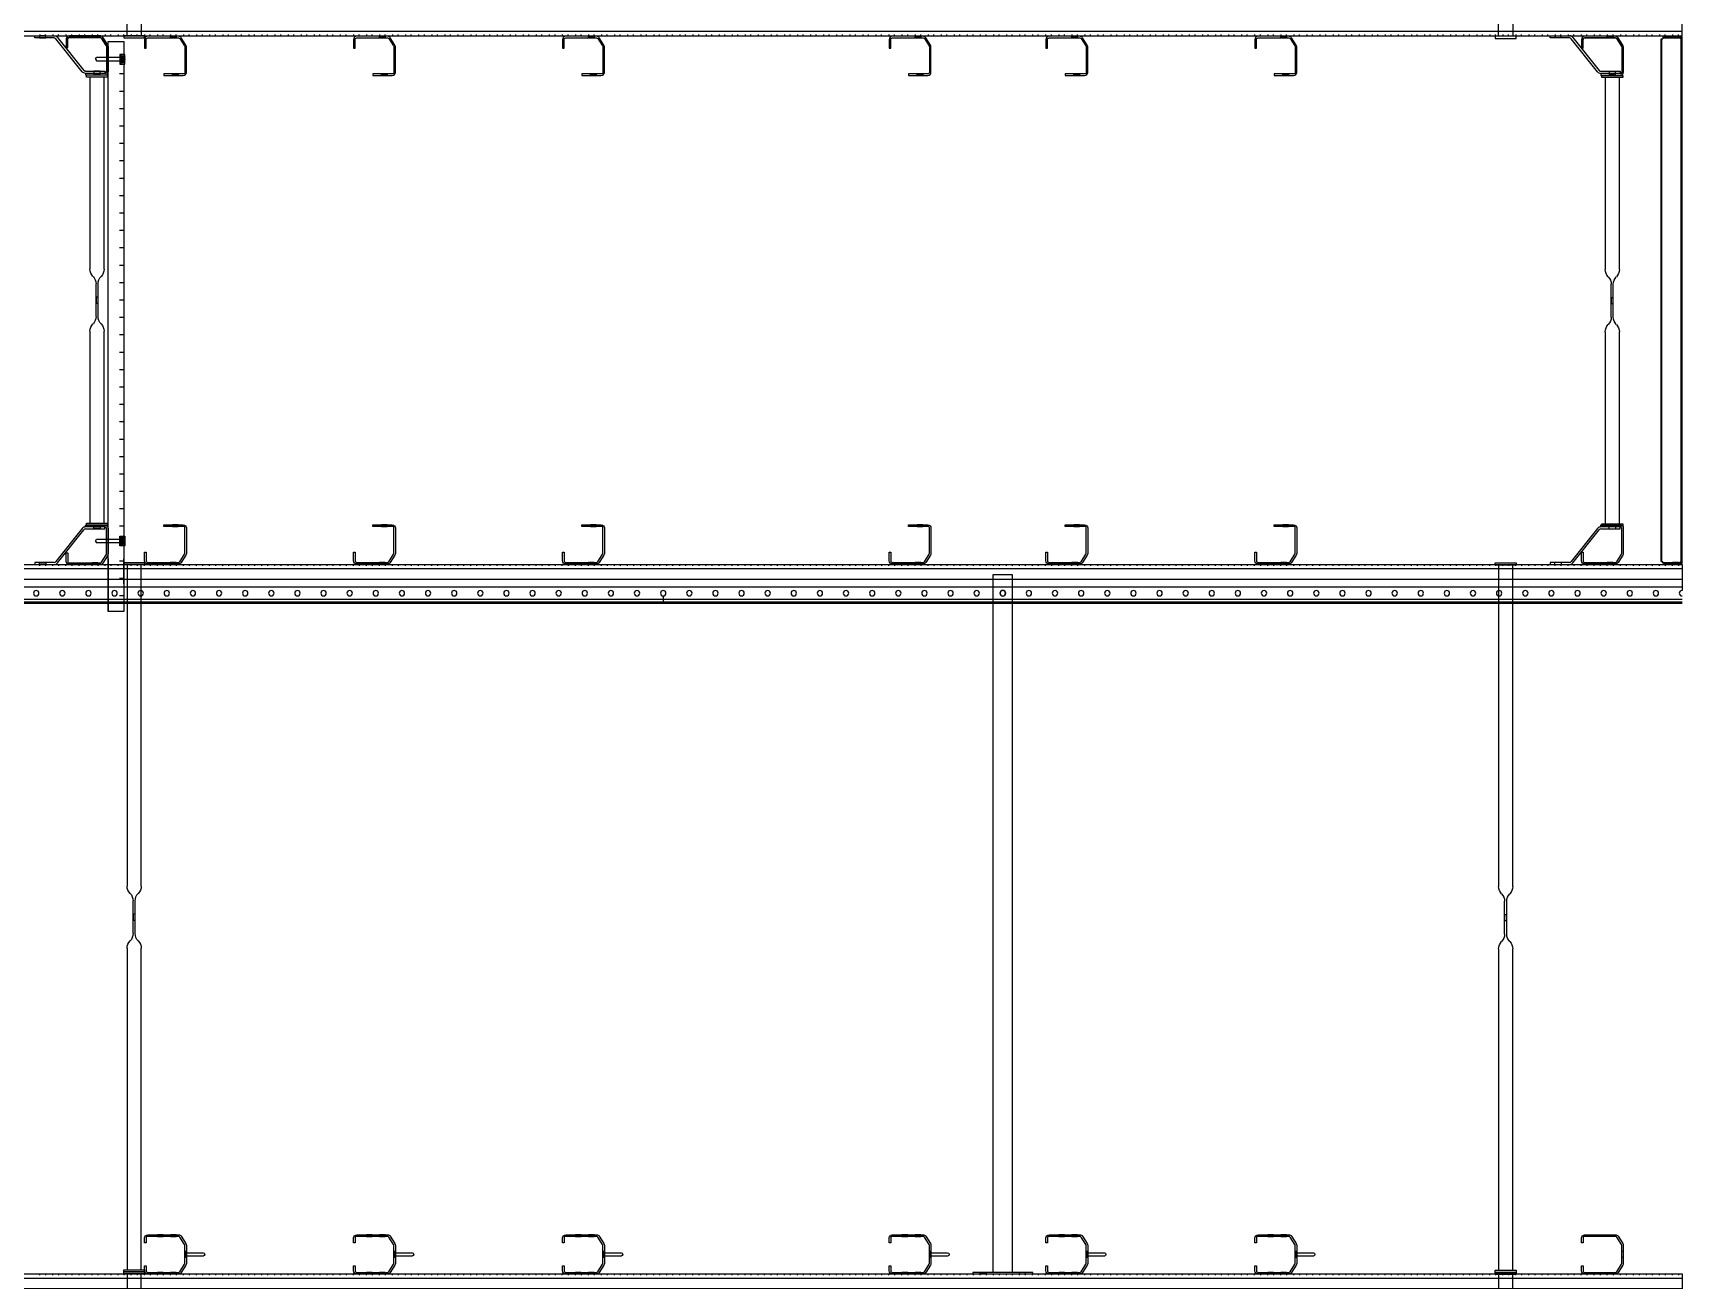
# Model space of a CAD drawing. Header units: millimetres. Extents: x -511490 to -68792, y -77452 to 318982.
# Drawn here: x -502792 to -499636, y 15472 to 17859 of the extents above; entities that cross this region are included whole.
import ezdxf

# ---------------------------------------------------------------- set-up
doc = ezdxf.new("R2010")
doc.units = ezdxf.units.MM
doc.linetypes.add('P05529 MS Rack Elevation$0$HIDDEN', pattern=[0.375, 0.25, -0.125])
doc.linetypes.add('P05529 MS Rack Elevation$1$HIDDEN', pattern=[0.375, 0.25, -0.125])
doc.layers.add('Multishuttle Phantom', color=8, linetype='Continuous', lineweight=25)
doc.layers.add('P05529 MS Rack Elevation$0$BRACING', color=8, linetype='Continuous', lineweight=25)
doc.layers.add('P05529 MS Rack Elevation$0$Racking', color=8, linetype='Continuous')

# ---------------------------------------------------------------- blocks, each defined once
blk = doc.blocks.new('*U59')
for p, q in [((0, 11850), (49.8, 11850)), ((0, 11800), (0, 11850)), ((8.4, 11850), (8.4, 11800)), ((28.65, 11850), (28.65, 11800)), ((43.13, 11850), (43.13, 11800)), ((67.1, 11850), (67.1, 11800)), ((72.1, 11850), (72.1, 11800)), ((74.5, 11850), (74.5, 11800)), ((0, 11750), (0, 11800)), ((8.4, 11800), (8.4, 11750)), ((28.65, 11800), (28.65, 11750)), ((43.13, 11800), (43.13, 11750)), ((67.1, 11800), (67.1, 11750)), ((72.1, 11800), (72.1, 11750)), ((74.5, 11800), (74.5, 11750)), ((0, 11700), (0, 11750)), ((8.4, 11750), (8.4, 11700)), ((28.65, 11750), (28.65, 11700)), ((43.13, 11750), (43.13, 11700)), ((67.1, 11750), (67.1, 11700)), ((72.1, 11750), (72.1, 11700)), ((74.5, 11750), (74.5, 11700)), ((0, 11650), (0, 11700)), ((8.4, 11700), (8.4, 11650)), ((28.65, 11700), (28.65, 11650)), ((43.13, 11700), (43.13, 11650)), ((67.1, 11700), (67.1, 11650)), ((72.1, 11700), (72.1, 11650)), ((74.5, 11700), (74.5, 11650)), ((0, 11600), (0, 11650)), ((8.4, 11650), (8.4, 11600)), ((28.65, 11650), (28.65, 11600)), ((43.13, 11650), (43.13, 11600)), ((67.1, 11650), (67.1, 11600)), ((72.1, 11650), (72.1, 11600)), ((74.5, 11650), (74.5, 11600)), ((0, 11550), (0, 11600)), ((8.4, 11600), (8.4, 11550)), ((28.65, 11600), (28.65, 11550)), ((43.13, 11600), (43.13, 11550)), ((67.1, 11600), (67.1, 11550)), ((72.1, 11600), (72.1, 11550)), ((74.5, 11600), (74.5, 11550)), ((0, 11500), (0, 11550)), ((8.4, 11550), (8.4, 11500)), ((28.65, 11550), (28.65, 11500)), ((43.13, 11550), (43.13, 11500)), ((67.1, 11550), (67.1, 11500)), ((72.1, 11550), (72.1, 11500)), ((74.5, 11550), (74.5, 11500)), ((0, 11450), (0, 11500)), ((8.4, 11500), (8.4, 11450)), ((28.65, 11500), (28.65, 11450)), ((43.13, 11500), (43.13, 11450)), ((67.1, 11500), (67.1, 11450)), ((72.1, 11500), (72.1, 11450)), ((74.5, 11500), (74.5, 11450)), ((0, 11400), (0, 11450)), ((8.4, 11450), (8.4, 11400)), ((28.65, 11450), (28.65, 11400)), ((43.13, 11450), (43.13, 11400)), ((67.1, 11450), (67.1, 11400)), ((72.1, 11450), (72.1, 11400)), ((74.5, 11450), (74.5, 11400)), ((0, 11350), (0, 11400)), ((8.4, 11400), (8.4, 11350)), ((28.65, 11400), (28.65, 11350)), ((43.13, 11400), (43.13, 11350)), ((67.1, 11400), (67.1, 11350)), ((72.1, 11400), (72.1, 11350)), ((74.5, 11400), (74.5, 11350)), ((0, 11300), (0, 11350)), ((8.4, 11350), (8.4, 11300)), ((28.65, 11350), (28.65, 11300)), ((43.13, 11350), (43.13, 11300)), ((67.1, 11350), (67.1, 11300)), ((72.1, 11350), (72.1, 11300)), ((74.5, 11350), (74.5, 11300)), ((0, 11250), (0, 11300)), ((8.4, 11300), (8.4, 11250)), ((28.65, 11300), (28.65, 11250)), ((43.13, 11300), (43.13, 11250)), ((67.1, 11300), (67.1, 11250)), ((72.1, 11300), (72.1, 11250)), ((74.5, 11300), (74.5, 11250)), ((0, 11200), (0, 11250)), ((8.4, 11250), (8.4, 11200)), ((28.65, 11250), (28.65, 11200)), ((43.13, 11250), (43.13, 11200)), ((67.1, 11250), (67.1, 11200)), ((72.1, 11250), (72.1, 11200)), ((74.5, 11250), (74.5, 11200)), ((0, 11150), (0, 11200)), ((8.4, 11200), (8.4, 11150)), ((28.65, 11200), (28.65, 11150)), ((43.13, 11200), (43.13, 11150)), ((67.1, 11200), (67.1, 11150)), ((72.1, 11200), (72.1, 11150)), ((74.5, 11200), (74.5, 11150)), ((0, 11100), (0, 11150)), ((8.4, 11150), (8.4, 11100)), ((28.65, 11150), (28.65, 11100)), ((43.13, 11150), (43.13, 11100)), ((67.1, 11150), (67.1, 11100)), ((72.1, 11150), (72.1, 11100)), ((74.5, 11150), (74.5, 11100)), ((0, 11050), (0, 11100)), ((8.4, 11100), (8.4, 11050)), ((28.65, 11100), (28.65, 11050)), ((43.13, 11100), (43.13, 11050)), ((67.1, 11100), (67.1, 11050)), ((72.1, 11100), (72.1, 11050)), ((74.5, 11100), (74.5, 11050)), ((0, 11000), (0, 11050)), ((8.4, 11050), (8.4, 11000)), ((28.65, 11050), (28.65, 11000)), ((43.13, 11050), (43.13, 11000)), ((67.1, 11050), (67.1, 11000)), ((72.1, 11050), (72.1, 11000)), ((74.5, 11050), (74.5, 11000)), ((0, 10950), (0, 11000)), ((8.4, 11000), (8.4, 10950)), ((28.65, 11000), (28.65, 10950)), ((43.13, 11000), (43.13, 10950)), ((67.1, 11000), (67.1, 10950)), ((72.1, 11000), (72.1, 10950)), ((74.5, 11000), (74.5, 10950)), ((0, 10900), (0, 10950)), ((8.4, 10950), (8.4, 10900)), ((28.65, 10950), (28.65, 10900)), ((43.13, 10950), (43.13, 10900)), ((67.1, 10950), (67.1, 10900)), ((72.1, 10950), (72.1, 10900)), ((74.5, 10950), (74.5, 10900)), ((0, 10850), (0, 10900)), ((8.4, 10900), (8.4, 10850)), ((28.65, 10900), (28.65, 10850)), ((43.13, 10900), (43.13, 10850)), ((67.1, 10900), (67.1, 10850)), ((72.1, 10900), (72.1, 10850)), ((74.5, 10900), (74.5, 10850)), ((0, 10800), (0, 10850)), ((8.4, 10850), (8.4, 10800)), ((28.65, 10850), (28.65, 10800)), ((43.13, 10850), (43.13, 10800)), ((67.1, 10850), (67.1, 10800)), ((72.1, 10850), (72.1, 10800)), ((74.5, 10850), (74.5, 10800)), ((0, 10750), (0, 10800)), ((8.4, 10800), (8.4, 10750)), ((28.65, 10800), (28.65, 10750)), ((43.13, 10800), (43.13, 10750)), ((67.1, 10800), (67.1, 10750)), ((72.1, 10800), (72.1, 10750)), ((74.5, 10800), (74.5, 10750)), ((0, 10700), (0, 10750)), ((8.4, 10750), (8.4, 10700)), ((28.65, 10750), (28.65, 10700)), ((43.13, 10750), (43.13, 10700)), ((67.1, 10750), (67.1, 10700)), ((72.1, 10750), (72.1, 10700)), ((74.5, 10750), (74.5, 10700)), ((0, 10650), (0, 10700)), ((8.4, 10700), (8.4, 10650)), ((28.65, 10700), (28.65, 10650)), ((43.13, 10700), (43.13, 10650)), ((67.1, 10700), (67.1, 10650)), ((72.1, 10700), (72.1, 10650)), ((74.5, 10700), (74.5, 10650)), ((0, 10600), (0, 10650)), ((8.4, 10650), (8.4, 10600)), ((28.65, 10650), (28.65, 10600)), ((43.13, 10650), (43.13, 10600)), ((67.1, 10650), (67.1, 10600)), ((72.1, 10650), (72.1, 10600)), ((74.5, 10650), (74.5, 10600)), ((0, 10550), (0, 10600)), ((8.4, 10600), (8.4, 10550)), ((28.65, 10600), (28.65, 10550)), ((43.13, 10600), (43.13, 10550)), ((67.1, 10600), (67.1, 10550)), ((72.1, 10600), (72.1, 10550)), ((74.5, 10600), (74.5, 10550)), ((0, 10500), (0, 10550)), ((8.4, 10550), (8.4, 10500)), ((28.65, 10550), (28.65, 10500)), ((43.13, 10550), (43.13, 10500)), ((67.1, 10550), (67.1, 10500)), ((72.1, 10550), (72.1, 10500)), ((74.5, 10550), (74.5, 10500)), ((0, 10450), (0, 10500)), ((8.4, 10500), (8.4, 10450)), ((28.65, 10500), (28.65, 10450)), ((43.13, 10500), (43.13, 10450)), ((67.1, 10500), (67.1, 10450)), ((72.1, 10500), (72.1, 10450)), ((74.5, 10500), (74.5, 10450)), ((0, 10400), (0, 10450)), ((8.4, 10450), (8.4, 10400)), ((28.65, 10450), (28.65, 10400)), ((43.13, 10450), (43.13, 10400)), ((67.1, 10450), (67.1, 10400)), ((72.1, 10450), (72.1, 10400)), ((74.5, 10450), (74.5, 10400)), ((0, 10350), (0, 10400)), ((8.4, 10400), (8.4, 10350)), ((28.65, 10400), (28.65, 10350)), ((43.13, 10400), (43.13, 10350)), ((67.1, 10400), (67.1, 10350)), ((72.1, 10400), (72.1, 10350)), ((74.5, 10400), (74.5, 10350)), ((0, 10300), (0, 10350)), ((8.4, 10350), (8.4, 10300)), ((28.65, 10350), (28.65, 10300)), ((43.13, 10350), (43.13, 10300)), ((67.1, 10350), (67.1, 10300)), ((72.1, 10350), (72.1, 10300)), ((74.5, 10350), (74.5, 10300)), ((0, 10250), (0, 10300)), ((8.4, 10300), (8.4, 10250)), ((28.65, 10300), (28.65, 10250)), ((43.13, 10300), (43.13, 10250)), ((67.1, 10300), (67.1, 10250)), ((72.1, 10300), (72.1, 10250)), ((74.5, 10300), (74.5, 10250)), ((0, 10200), (0, 10250)), ((8.4, 10250), (8.4, 10200)), ((28.65, 10250), (28.65, 10200)), ((43.13, 10250), (43.13, 10200)), ((67.1, 10250), (67.1, 10200)), ((72.1, 10250), (72.1, 10200)), ((74.5, 10250), (74.5, 10200)), ((0, 10150), (0, 10200)), ((8.4, 10200), (8.4, 10150)), ((28.65, 10200), (28.65, 10150)), ((43.13, 10200), (43.13, 10150)), ((67.1, 10200), (67.1, 10150)), ((72.1, 10200), (72.1, 10150)), ((74.5, 10200), (74.5, 10150)), ((0, 10100), (0, 10150)), ((8.4, 10150), (8.4, 10100)), ((28.65, 10150), (28.65, 10100)), ((43.13, 10150), (43.13, 10100)), ((67.1, 10150), (67.1, 10100)), ((72.1, 10150), (72.1, 10100)), ((74.5, 10150), (74.5, 10100)), ((0, 10050), (0, 10100)), ((8.4, 10100), (8.4, 10050)), ((28.65, 10100), (28.65, 10050)), ((43.13, 10100), (43.13, 10050)), ((67.1, 10100), (67.1, 10050)), ((72.1, 10100), (72.1, 10050)), ((74.5, 10100), (74.5, 10050)), ((0, 10000), (0, 10050)), ((8.4, 10050), (8.4, 10000)), ((28.65, 10050), (28.65, 10000)), ((43.13, 10050), (43.13, 10000)), ((67.1, 10050), (67.1, 10000)), ((72.1, 10050), (72.1, 10000)), ((74.5, 10050), (74.5, 10000)), ((0, 9950), (0, 10000)), ((8.4, 10000), (8.4, 9950)), ((28.65, 10000), (28.65, 9950)), ((43.13, 10000), (43.13, 9950)), ((67.1, 10000), (67.1, 9950)), ((72.1, 10000), (72.1, 9950)), ((74.5, 10000), (74.5, 9950)), ((0, 9900), (0, 9950)), ((8.4, 9950), (8.4, 9900)), ((28.65, 9950), (28.65, 9900)), ((43.13, 9950), (43.13, 9900)), ((67.1, 9950), (67.1, 9900)), ((72.1, 9950), (72.1, 9900)), ((74.5, 9950), (74.5, 9900)), ((0, 9850), (0, 9900)), ((8.4, 9900), (8.4, 9850)), ((28.65, 9900), (28.65, 9850)), ((43.13, 9900), (43.13, 9850)), ((60.2, 9900), (74.5, 9900)), ((67.1, 9900), (67.1, 9850)), ((72.1, 9900), (72.1, 9850)), ((74.5, 9900), (74.5, 9850)), ((0, 9800), (0, 9850)), ((8.4, 9850), (8.4, 9800)), ((28.65, 9850), (28.65, 9800)), ((43.13, 9850), (43.13, 9800)), ((67.1, 9850), (67.1, 9800)), ((72.1, 9850), (72.1, 9800)), ((74.5, 9850), (74.5, 9800)), ((0, 9750), (0, 9800)), ((8.4, 9800), (8.4, 9750)), ((28.65, 9800), (28.65, 9750)), ((43.13, 9800), (43.13, 9750)), ((67.1, 9800), (67.1, 9750)), ((72.1, 9800), (72.1, 9750)), ((74.5, 9800), (74.5, 9750)), ((0, 9700), (0, 9750)), ((8.4, 9750), (8.4, 9700)), ((28.65, 9750), (28.65, 9700)), ((43.13, 9750), (43.13, 9700)), ((67.1, 9750), (67.1, 9700)), ((72.1, 9750), (72.1, 9700)), ((74.5, 9750), (74.5, 9700)), ((0, 9650), (0, 9700)), ((8.4, 9700), (8.4, 9650)), ((28.65, 9700), (28.65, 9650)), ((43.13, 9700), (43.13, 9650)), ((67.1, 9700), (67.1, 9650)), ((72.1, 9700), (72.1, 9650)), ((74.5, 9700), (74.5, 9650)), ((0, 9600), (0, 9650)), ((8.4, 9650), (8.4, 9600)), ((28.65, 9650), (28.65, 9600)), ((43.13, 9650), (43.13, 9600)), ((67.1, 9650), (67.1, 9600)), ((72.1, 9650), (72.1, 9600)), ((74.5, 9650), (74.5, 9600)), ((0, 9550), (0, 9600)), ((8.4, 9600), (8.4, 9550)), ((28.65, 9600), (28.65, 9550)), ((43.13, 9600), (43.13, 9550)), ((67.1, 9600), (67.1, 9550)), ((72.1, 9600), (72.1, 9550)), ((74.5, 9600), (74.5, 9550)), ((0, 9500), (0, 9550)), ((8.4, 9550), (8.4, 9500)), ((28.65, 9550), (28.65, 9500)), ((43.13, 9550), (43.13, 9500)), ((67.1, 9550), (67.1, 9500)), ((72.1, 9550), (72.1, 9500)), ((74.5, 9550), (74.5, 9500)), ((0, 9450), (0, 9500)), ((8.4, 9500), (8.4, 9450)), ((28.65, 9500), (28.65, 9450)), ((43.13, 9500), (43.13, 9450)), ((67.1, 9500), (67.1, 9450)), ((72.1, 9500), (72.1, 9450)), ((74.5, 9500), (74.5, 9450)), ((0, 9400), (0, 9450)), ((8.4, 9450), (8.4, 9400)), ((28.65, 9450), (28.65, 9400)), ((43.13, 9450), (43.13, 9400)), ((67.1, 9450), (67.1, 9400)), ((72.1, 9450), (72.1, 9400)), ((74.5, 9450), (74.5, 9400)), ((0, 9350), (0, 9400)), ((8.4, 9400), (8.4, 9350)), ((28.65, 9400), (28.65, 9350)), ((43.13, 9400), (43.13, 9350)), ((67.1, 9400), (67.1, 9350)), ((72.1, 9400), (72.1, 9350)), ((74.5, 9400), (74.5, 9350)), ((0, 9300), (0, 9350)), ((8.4, 9350), (8.4, 9300)), ((28.65, 9350), (28.65, 9300)), ((43.13, 9350), (43.13, 9300)), ((67.1, 9350), (67.1, 9300)), ((72.1, 9350), (72.1, 9300)), ((74.5, 9350), (74.5, 9300)), ((0, 9250), (0, 9300)), ((8.4, 9300), (8.4, 9250)), ((28.65, 9300), (28.65, 9250)), ((43.13, 9300), (43.13, 9250)), ((67.1, 9300), (67.1, 9250)), ((72.1, 9300), (72.1, 9250)), ((74.5, 9300), (74.5, 9250)), ((0, 9200), (0, 9250)), ((8.4, 9250), (8.4, 9200)), ((28.65, 9250), (28.65, 9200)), ((43.13, 9250), (43.13, 9200)), ((67.1, 9250), (67.1, 9200)), ((72.1, 9250), (72.1, 9200)), ((74.5, 9250), (74.5, 9200)), ((0, 9150), (0, 9200)), ((8.4, 9200), (8.4, 9150)), ((28.65, 9200), (28.65, 9150)), ((43.13, 9200), (43.13, 9150)), ((67.1, 9200), (67.1, 9150)), ((72.1, 9200), (72.1, 9150)), ((74.5, 9200), (74.5, 9150)), ((0, 9100), (0, 9150)), ((8.4, 9150), (8.4, 9100)), ((28.65, 9150), (28.65, 9100)), ((43.13, 9150), (43.13, 9100)), ((67.1, 9150), (67.1, 9100)), ((72.1, 9150), (72.1, 9100)), ((74.5, 9150), (74.5, 9100)), ((0, 9050), (0, 9100)), ((8.4, 9100), (8.4, 9050)), ((28.65, 9100), (28.65, 9050)), ((43.13, 9100), (43.13, 9050)), ((67.1, 9100), (67.1, 9050)), ((72.1, 9100), (72.1, 9050)), ((74.5, 9100), (74.5, 9050)), ((0, 9000), (0, 9050)), ((8.4, 9050), (8.4, 9000)), ((28.65, 9050), (28.65, 9000)), ((43.13, 9050), (43.13, 9000)), ((67.1, 9050), (67.1, 9000)), ((72.1, 9050), (72.1, 9000)), ((74.5, 9050), (74.5, 9000)), ((0, 8950), (0, 9000)), ((8.4, 9000), (8.4, 8950)), ((28.65, 9000), (28.65, 8950)), ((43.13, 9000), (43.13, 8950)), ((67.1, 9000), (67.1, 8950)), ((72.1, 9000), (72.1, 8950)), ((74.5, 9000), (74.5, 8950)), ((0, 8900), (0, 8950)), ((8.4, 8950), (8.4, 8900)), ((28.65, 8950), (28.65, 8900)), ((43.13, 8950), (43.13, 8900)), ((67.1, 8950), (67.1, 8900)), ((72.1, 8950), (72.1, 8900)), ((74.5, 8950), (74.5, 8900)), ((0, 8850), (0, 8900)), ((8.4, 8900), (8.4, 8850)), ((28.65, 8900), (28.65, 8850)), ((43.13, 8900), (43.13, 8850)), ((67.1, 8900), (67.1, 8850)), ((72.1, 8900), (72.1, 8850)), ((74.5, 8900), (74.5, 8850)), ((0, 8800), (0, 8850)), ((8.4, 8850), (8.4, 8800)), ((28.65, 8850), (28.65, 8800)), ((43.13, 8850), (43.13, 8800)), ((67.1, 8850), (67.1, 8800)), ((72.1, 8850), (72.1, 8800)), ((74.5, 8850), (74.5, 8800)), ((0, 8750), (0, 8800)), ((8.4, 8800), (8.4, 8750)), ((28.65, 8800), (28.65, 8750)), ((43.13, 8800), (43.13, 8750)), ((67.1, 8800), (67.1, 8750)), ((72.1, 8800), (72.1, 8750)), ((74.5, 8800), (74.5, 8750)), ((0, 8700), (0, 8750)), ((8.4, 8750), (8.4, 8700)), ((28.65, 8750), (28.65, 8700)), ((43.13, 8750), (43.13, 8700)), ((67.1, 8750), (67.1, 8700)), ((72.1, 8750), (72.1, 8700)), ((74.5, 8750), (74.5, 8700)), ((0, 8650), (0, 8700)), ((8.4, 8700), (8.4, 8650)), ((28.65, 8700), (28.65, 8650)), ((43.13, 8700), (43.13, 8650)), ((67.1, 8700), (67.1, 8650)), ((72.1, 8700), (72.1, 8650)), ((74.5, 8700), (74.5, 8650))]:
    blk.add_line(p, q)
for points in [[(2.4, 11832), (0, 11832), (0, 11843), (2.4, 11843)], [(2.4, 11807), (0, 11807), (0, 11818), (2.4, 11818)], [(2.4, 11782), (0, 11782), (0, 11793), (2.4, 11793)], [(2.4, 11757), (0, 11757), (0, 11768), (2.4, 11768)], [(2.4, 11732), (0, 11732), (0, 11743), (2.4, 11743)], [(2.4, 11707), (0, 11707), (0, 11718), (2.4, 11718)], [(2.4, 11682), (0, 11682), (0, 11693), (2.4, 11693)], [(2.4, 11657), (0, 11657), (0, 11668), (2.4, 11668)], [(2.4, 11632), (0, 11632), (0, 11643), (2.4, 11643)], [(2.4, 11607), (0, 11607), (0, 11618), (2.4, 11618)], [(2.4, 11582), (0, 11582), (0, 11593), (2.4, 11593)], [(2.4, 11557), (0, 11557), (0, 11568), (2.4, 11568)], [(2.4, 11532), (0, 11532), (0, 11543), (2.4, 11543)], [(2.4, 11507), (0, 11507), (0, 11518), (2.4, 11518)], [(2.4, 11482), (0, 11482), (0, 11493), (2.4, 11493)], [(2.4, 11457), (0, 11457), (0, 11468), (2.4, 11468)], [(2.4, 11432), (0, 11432), (0, 11443), (2.4, 11443)], [(2.4, 11407), (0, 11407), (0, 11418), (2.4, 11418)], [(2.4, 11382), (0, 11382), (0, 11393), (2.4, 11393)], [(2.4, 11357), (0, 11357), (0, 11368), (2.4, 11368)], [(2.4, 11332), (0, 11332), (0, 11343), (2.4, 11343)], [(2.4, 11307), (0, 11307), (0, 11318), (2.4, 11318)], [(2.4, 11282), (0, 11282), (0, 11293), (2.4, 11293)], [(2.4, 11257), (0, 11257), (0, 11268), (2.4, 11268)], [(2.4, 11232), (0, 11232), (0, 11243), (2.4, 11243)], [(2.4, 11207), (0, 11207), (0, 11218), (2.4, 11218)], [(2.4, 11182), (0, 11182), (0, 11193), (2.4, 11193)], [(2.4, 11157), (0, 11157), (0, 11168), (2.4, 11168)], [(2.4, 11132), (0, 11132), (0, 11143), (2.4, 11143)], [(2.4, 11107), (0, 11107), (0, 11118), (2.4, 11118)], [(2.4, 11082), (0, 11082), (0, 11093), (2.4, 11093)], [(2.4, 11057), (0, 11057), (0, 11068), (2.4, 11068)], [(2.4, 11032), (0, 11032), (0, 11043), (2.4, 11043)], [(2.4, 11007), (0, 11007), (0, 11018), (2.4, 11018)], [(2.4, 10982), (0, 10982), (0, 10993), (2.4, 10993)], [(2.4, 10957), (0, 10957), (0, 10968), (2.4, 10968)], [(2.4, 10932), (0, 10932), (0, 10943), (2.4, 10943)], [(2.4, 10907), (0, 10907), (0, 10918), (2.4, 10918)], [(2.4, 10882), (0, 10882), (0, 10893), (2.4, 10893)], [(2.4, 10857), (0, 10857), (0, 10868), (2.4, 10868)], [(2.4, 10832), (0, 10832), (0, 10843), (2.4, 10843)], [(2.4, 10807), (0, 10807), (0, 10818), (2.4, 10818)], [(2.4, 10782), (0, 10782), (0, 10793), (2.4, 10793)], [(2.4, 10757), (0, 10757), (0, 10768), (2.4, 10768)], [(2.4, 10732), (0, 10732), (0, 10743), (2.4, 10743)], [(2.4, 10707), (0, 10707), (0, 10718), (2.4, 10718)], [(2.4, 10682), (0, 10682), (0, 10693), (2.4, 10693)], [(2.4, 10657), (0, 10657), (0, 10668), (2.4, 10668)], [(2.4, 10632), (0, 10632), (0, 10643), (2.4, 10643)], [(2.4, 10607), (0, 10607), (0, 10618), (2.4, 10618)], [(2.4, 10582), (0, 10582), (0, 10593), (2.4, 10593)], [(2.4, 10557), (0, 10557), (0, 10568), (2.4, 10568)], [(2.4, 10532), (0, 10532), (0, 10543), (2.4, 10543)], [(2.4, 10507), (0, 10507), (0, 10518), (2.4, 10518)], [(2.4, 10482), (0, 10482), (0, 10493), (2.4, 10493)], [(2.4, 10457), (0, 10457), (0, 10468), (2.4, 10468)], [(2.4, 10432), (0, 10432), (0, 10443), (2.4, 10443)], [(2.4, 10407), (0, 10407), (0, 10418), (2.4, 10418)], [(2.4, 10382), (0, 10382), (0, 10393), (2.4, 10393)], [(2.4, 10357), (0, 10357), (0, 10368), (2.4, 10368)], [(2.4, 10332), (0, 10332), (0, 10343), (2.4, 10343)], [(2.4, 10307), (0, 10307), (0, 10318), (2.4, 10318)], [(2.4, 10282), (0, 10282), (0, 10293), (2.4, 10293)], [(2.4, 10257), (0, 10257), (0, 10268), (2.4, 10268)], [(2.4, 10232), (0, 10232), (0, 10243), (2.4, 10243)], [(2.4, 10207), (0, 10207), (0, 10218), (2.4, 10218)], [(2.4, 10182), (0, 10182), (0, 10193), (2.4, 10193)], [(2.4, 10157), (0, 10157), (0, 10168), (2.4, 10168)], [(2.4, 10132), (0, 10132), (0, 10143), (2.4, 10143)], [(2.4, 10107), (0, 10107), (0, 10118), (2.4, 10118)], [(2.4, 10082), (0, 10082), (0, 10093), (2.4, 10093)], [(2.4, 10057), (0, 10057), (0, 10068), (2.4, 10068)], [(2.4, 10032), (0, 10032), (0, 10043), (2.4, 10043)], [(2.4, 10007), (0, 10007), (0, 10018), (2.4, 10018)], [(2.4, 9982), (0, 9982), (0, 9993), (2.4, 9993)], [(2.4, 9957), (0, 9957), (0, 9968), (2.4, 9968)], [(2.4, 9932), (0, 9932), (0, 9943), (2.4, 9943)], [(2.4, 9907), (0, 9907), (0, 9918), (2.4, 9918)], [(2.4, 9882), (0, 9882), (0, 9893), (2.4, 9893)], [(2.4, 9857), (0, 9857), (0, 9868), (2.4, 9868)], [(2.4, 9832), (0, 9832), (0, 9843), (2.4, 9843)], [(2.4, 9807), (0, 9807), (0, 9818), (2.4, 9818)], [(2.4, 9782), (0, 9782), (0, 9793), (2.4, 9793)], [(2.4, 9757), (0, 9757), (0, 9768), (2.4, 9768)], [(2.4, 9732), (0, 9732), (0, 9743), (2.4, 9743)], [(2.4, 9707), (0, 9707), (0, 9718), (2.4, 9718)], [(2.4, 9682), (0, 9682), (0, 9693), (2.4, 9693)], [(2.4, 9657), (0, 9657), (0, 9668), (2.4, 9668)], [(2.4, 9632), (0, 9632), (0, 9643), (2.4, 9643)], [(2.4, 9607), (0, 9607), (0, 9618), (2.4, 9618)], [(2.4, 9582), (0, 9582), (0, 9593), (2.4, 9593)], [(2.4, 9557), (0, 9557), (0, 9568), (2.4, 9568)], [(2.4, 9532), (0, 9532), (0, 9543), (2.4, 9543)], [(2.4, 9507), (0, 9507), (0, 9518), (2.4, 9518)], [(2.4, 9482), (0, 9482), (0, 9493), (2.4, 9493)], [(2.4, 9457), (0, 9457), (0, 9468), (2.4, 9468)], [(2.4, 9432), (0, 9432), (0, 9443), (2.4, 9443)], [(2.4, 9407), (0, 9407), (0, 9418), (2.4, 9418)], [(2.4, 9382), (0, 9382), (0, 9393), (2.4, 9393)], [(2.4, 9357), (0, 9357), (0, 9368), (2.4, 9368)], [(2.4, 9332), (0, 9332), (0, 9343), (2.4, 9343)], [(2.4, 9307), (0, 9307), (0, 9318), (2.4, 9318)], [(2.4, 9282), (0, 9282), (0, 9293), (2.4, 9293)], [(2.4, 9257), (0, 9257), (0, 9268), (2.4, 9268)], [(2.4, 9232), (0, 9232), (0, 9243), (2.4, 9243)], [(2.4, 9207), (0, 9207), (0, 9218), (2.4, 9218)], [(2.4, 9182), (0, 9182), (0, 9193), (2.4, 9193)], [(2.4, 9157), (0, 9157), (0, 9168), (2.4, 9168)], [(2.4, 9132), (0, 9132), (0, 9143), (2.4, 9143)], [(2.4, 9107), (0, 9107), (0, 9118), (2.4, 9118)], [(2.4, 9082), (0, 9082), (0, 9093), (2.4, 9093)], [(2.4, 9057), (0, 9057), (0, 9068), (2.4, 9068)], [(2.4, 9032), (0, 9032), (0, 9043), (2.4, 9043)], [(2.4, 9007), (0, 9007), (0, 9018), (2.4, 9018)], [(2.4, 8982), (0, 8982), (0, 8993), (2.4, 8993)], [(2.4, 8957), (0, 8957), (0, 8968), (2.4, 8968)], [(2.4, 8932), (0, 8932), (0, 8943), (2.4, 8943)], [(2.4, 8907), (0, 8907), (0, 8918), (2.4, 8918)], [(2.4, 8882), (0, 8882), (0, 8893), (2.4, 8893)], [(2.4, 8857), (0, 8857), (0, 8868), (2.4, 8868)], [(2.4, 8832), (0, 8832), (0, 8843), (2.4, 8843)], [(2.4, 8807), (0, 8807), (0, 8818), (2.4, 8818)], [(2.4, 8782), (0, 8782), (0, 8793), (2.4, 8793)], [(2.4, 8757), (0, 8757), (0, 8768), (2.4, 8768)], [(2.4, 8732), (0, 8732), (0, 8743), (2.4, 8743)], [(2.4, 8707), (0, 8707), (0, 8718), (2.4, 8718)]]:
    blk.add_lwpolyline(points)
for centre, start, end in [((55, 11850), 180, 0), ((55, 11800), 0, 180), ((55, 11800), 180, 0), ((55, 11750), 0, 180), ((55, 11750), 180, 0), ((55, 11700), 0, 180), ((55, 11700), 180, 0), ((55, 11650), 0, 180), ((55, 11650), 180, 0), ((55, 11600), 0, 180), ((55, 11600), 180, 0), ((55, 11550), 0, 180), ((55, 11550), 180, 0), ((55, 11500), 0, 180), ((55, 11500), 180, 0), ((55, 11450), 0, 180), ((55, 11450), 180, 0), ((55, 11400), 0, 180), ((55, 11400), 180, 0), ((55, 11350), 0, 180), ((55, 11350), 180, 0), ((55, 11300), 0, 180), ((55, 11300), 180, 0), ((55, 11250), 0, 180), ((55, 11250), 180, 0), ((55, 11200), 0, 180), ((55, 11200), 180, 0), ((55, 11150), 0, 180), ((55, 11150), 180, 0), ((55, 11100), 0, 180), ((55, 11100), 180, 0), ((55, 11050), 0, 180), ((55, 11050), 180, 0), ((55, 11000), 0, 180), ((55, 11000), 180, 0), ((55, 10950), 0, 180), ((55, 10950), 180, 0), ((55, 10900), 0, 180), ((55, 10900), 180, 0), ((55, 10850), 0, 180), ((55, 10850), 180, 0), ((55, 10800), 0, 180), ((55, 10800), 180, 0), ((55, 10750), 0, 180), ((55, 10750), 180, 0), ((55, 10700), 0, 180), ((55, 10700), 180, 0), ((55, 10650), 0, 180), ((55, 10650), 180, 0), ((55, 10600), 0, 180), ((55, 10600), 180, 0), ((55, 10550), 0, 180), ((55, 10550), 180, 0), ((55, 10500), 0, 180), ((55, 10500), 180, 0), ((55, 10450), 0, 180), ((55, 10450), 180, 0), ((55, 10400), 0, 180), ((55, 10400), 180, 0), ((55, 10350), 0, 180), ((55, 10350), 180, 0), ((55, 10300), 0, 180), ((55, 10300), 180, 0), ((55, 10250), 0, 180), ((55, 10250), 180, 0), ((55, 10200), 0, 180), ((55, 10200), 180, 0), ((55, 10150), 0, 180), ((55, 10150), 180, 0), ((55, 10100), 0, 180), ((55, 10100), 180, 0), ((55, 10050), 0, 180), ((55, 10050), 180, 0), ((55, 10000), 0, 180), ((55, 10000), 180, 0), ((55, 9950), 0, 180), ((55, 9950), 180, 0), ((55, 9900), 0, 180), ((55, 9900), 180, 0), ((55, 9850), 0, 180), ((55, 9850), 180, 0), ((55, 9800), 0, 180), ((55, 9800), 180, 0), ((55, 9750), 0, 180), ((55, 9750), 180, 0), ((55, 9700), 0, 180), ((55, 9700), 180, 0), ((55, 9650), 0, 180), ((55, 9650), 180, 0), ((55, 9600), 0, 180), ((55, 9600), 180, 0), ((55, 9550), 0, 180), ((55, 9550), 180, 0), ((55, 9500), 0, 180), ((55, 9500), 180, 0), ((55, 9450), 0, 180), ((55, 9450), 180, 0), ((55, 9400), 0, 180), ((55, 9400), 180, 0), ((55, 9350), 0, 180), ((55, 9350), 180, 0), ((55, 9300), 0, 180), ((55, 9300), 180, 0), ((55, 9250), 0, 180), ((55, 9250), 180, 0), ((55, 9200), 0, 180), ((55, 9200), 180, 0), ((55, 9150), 0, 180), ((55, 9150), 180, 0), ((55, 9100), 0, 180), ((55, 9100), 180, 0), ((55, 9050), 0, 180), ((55, 9050), 180, 0), ((55, 9000), 0, 180), ((55, 9000), 180, 0), ((55, 8950), 0, 180), ((55, 8950), 180, 0), ((55, 8900), 0, 180), ((55, 8900), 180, 0), ((55, 8850), 0, 180), ((55, 8850), 180, 0), ((55, 8800), 0, 180), ((55, 8800), 180, 0), ((55, 8750), 0, 180), ((55, 8750), 180, 0), ((55, 8700), 0, 180), ((55, 8700), 180, 0)]:
    blk.add_arc(centre, 5.2, start, end)
blk = doc.blocks.new('*U54')
for points in [[(0, 95), (3, 95), (3, -20), (0, -20)], [(0, 80.5), (3, 80.5), (3, 69.5), (0, 69.5)], [(0, -5.5), (3, -5.5), (3, 5.5), (0, 5.5)]]:
    blk.add_lwpolyline(points, close=True)
blk.add_lwpolyline([(3, 56.25), (1338, 56.25), (1338, 18.75), (3, 18.75)])
blk.add_circle((1303, 37.5), 5.5)
blk = doc.blocks.new('*U30')
for points in [[(1359, 19, 0.414214), (1353, 25), (1304.1, 25, 0.142766), (1300.9, 24.1), (1286.8, 15.1, 0.256291), (1284, 10), (1284, -49, 0.414214), (1290, -55), (1306.6, -55), (1306.6, -52), (1290, -52, -0.414214), (1287, -49), (1287, 10, -0.256291), (1288.4, 12.5), (1302.5, 21.5, -0.142766), (1304.1, 22), (1353, 22, -0.414214), (1356, 19), (1356, -18), (1359, -18)], [(2219, 19, -0.414214), (2225, 25), (2273.9, 25, -0.142766), (2277.1, 24.1), (2291.2, 15.1, -0.256291), (2294, 10), (2294, -49, -0.414214), (2288, -55), (2271.4, -55), (2271.4, -52), (2288, -52, 0.414214), (2291, -49), (2291, 10, 0.256291), (2289.6, 12.5), (2275.5, 21.5, 0.142766), (2273.9, 22), (2225, 22, 0.414214), (2222, 19), (2222, -18), (2219, -18)], [(3584, -52), (3593.4, -52), (3593.4, -55), (3584, -55, -0.414214), (3578, -49), (3578, 10, -0.256291), (3580.8, 15.1), (3594.9, 24.1, -0.142766), (3598.1, 25), (3632.9, 25, -0.142766), (3636.1, 24.1), (3650.2, 15.1, -0.256291), (3653, 10), (3653, -49, -0.414214), (3647, -55), (3637.6, -55), (3637.6, -52), (3647, -52, 0.414214), (3650, -49), (3650, 10, 0.256291), (3648.6, 12.5), (3634.5, 21.5, 0.142766), (3632.9, 22), (3598.1, 22, 0.142766), (3596.5, 21.5), (3582.4, 12.5, 0.256291), (3581, 10), (3581, -49, 0.414214)]]:
    blk.add_lwpolyline(points, format="xyb", close=True)
for points in [[(1284, 5.5), (1287, 5.5), (1287, -5.5), (1284, -5.5)], [(1356, 9.5), (1359, 9.5), (1359, -1.5), (1356, -1.5)], [(2222, 9.5), (2219, 9.5), (2219, -1.5), (2222, -1.5)], [(2294, 5.5), (2291, 5.5), (2291, -5.5), (2294, -5.5)], [(3581, 5.5), (3578, 5.5), (3578, -5.5), (3581, -5.5)], [(3621, 25), (3610, 25), (3610, 22), (3621, 22)], [(3653, 5.5), (3650, 5.5), (3650, -5.5), (3653, -5.5)], [(3581, -19.5), (3578, -19.5), (3578, -30.5), (3581, -30.5)], [(3653, -19.5), (3650, -19.5), (3650, -30.5), (3653, -30.5)]]:
    blk.add_lwpolyline(points, close=True)
blk = doc.blocks.new('P05529 MS Rack Elevation$0$RAIL SECT')
for p, q in [((0, 10), (0, -49)), ((16.9, 24.1), (2.8, 15.1)), ((3, 10), (3, -49)), ((18.5, 21.5), (4.4, 12.5)), ((20.1, 25), (69, 25)), ((20.1, 22), (69, 22)), ((75, 7), (75, 19))]:
    blk.add_line(p, q)
for points in [[(0, 5.5), (3, 5.5), (3, -5.5), (0, -5.5)], [(72, 9.5), (75, 9.5), (75, -1.5), (72, -1.5)]]:
    blk.add_lwpolyline(points, close=True)
for points in [[(72, 19), (72, -18), (75, -18), (75, 19)], [(6, -55), (22.6, -55), (22.6, -52), (6, -52)]]:
    blk.add_lwpolyline(points)
for centre, radius, start, end in [((6, 10), 6, 122.5, 180), ((6, 10), 3, 122.5, 180), ((20.1, 19), 6, 90, 122.5), ((20.1, 19), 3, 90, 122.5), ((69, 19), 6, 0, 90), ((69, 19), 3, 0, 90), ((6, -49), 6, 180, 270), ((6, -49), 3, 180, 270)]:
    blk.add_arc(centre, radius, start, end)
blk = doc.blocks.new('*U52')
for p, q in [((610, 2), (673, 2)), ((610, -2), (673, -2))]:
    blk.add_line(p, q)
for points in [[(0, 20), (-4, 20), (-4, -20), (0, -20)], [(636, 2), (647, 2), (647, -2), (636, -2)], [(1287, 20), (1283, 20), (1283, -20), (1287, -20)]]:
    blk.add_lwpolyline(points, close=True)
for points in [[(582, -13.5), (0, -13.5), (0, 13.5), (582, 13.5)], [(701, 13.5), (1283, 13.5), (1283, -13.5), (701, -13.5)]]:
    blk.add_lwpolyline(points)
for centre, start, end in [((582, -6.5), 45.5409, 90), ((610, 22), 225.5409, 270), ((673, 22), 270, 314.4591), ((701, -6.5), 90, 134.4591), ((582, 6.5), 270, 314.4591), ((610, -22), 90, 134.4591), ((673, -22), 45.5409, 90), ((701, 6.5), 225.5409, 270)]:
    blk.add_arc(centre, 20, start, end)
blk = doc.blocks.new('*U51')
for p, q in [((643.5, 2), (706.5, 2)), ((643.5, -2), (706.5, -2))]:
    blk.add_line(p, q)
for points in [[(0, 20), (-4, 20), (-4, -20), (0, -20)], [(669.5, 2), (680.5, 2), (680.5, -2), (669.5, -2)], [(1354, 20), (1350, 20), (1350, -20), (1354, -20)]]:
    blk.add_lwpolyline(points, close=True)
for points in [[(615.5, -13.5), (0, -13.5), (0, 13.5), (615.5, 13.5)], [(734.5, 13.5), (1350, 13.5), (1350, -13.5), (734.5, -13.5)]]:
    blk.add_lwpolyline(points)
for centre, start, end in [((615.5, -6.5), 45.5409, 90), ((643.5, 22), 225.5409, 270), ((706.5, 22), 270, 314.4591), ((734.5, -6.5), 90, 134.4591), ((615.5, 6.5), 270, 314.4591), ((643.5, -22), 90, 134.4591), ((706.5, -22), 45.5409, 90), ((734.5, 6.5), 225.5409, 270)]:
    blk.add_arc(centre, 20, start, end)
blk = doc.blocks.new('*U50')
for p, q in [((395.5, 2), (458.5, 2)), ((395.5, -2), (458.5, -2))]:
    blk.add_line(p, q)
for points in [[(0, 20), (-4, 20), (-4, -20), (0, -20)], [(421.5, 2), (432.5, 2), (432.5, -2), (421.5, -2)], [(858, 20), (854, 20), (854, -20), (858, -20)]]:
    blk.add_lwpolyline(points, close=True)
for points in [[(367.5, -13.5), (0, -13.5), (0, 13.5), (367.5, 13.5)], [(486.5, 13.5), (854, 13.5), (854, -13.5), (486.5, -13.5)]]:
    blk.add_lwpolyline(points)
for centre, start, end in [((367.5, -6.5), 45.5409, 90), ((395.5, 22), 225.5409, 270), ((458.5, 22), 270, 314.4591), ((486.5, -6.5), 90, 134.4591), ((367.5, 6.5), 270, 314.4591), ((395.5, -22), 90, 134.4591), ((458.5, -22), 45.5409, 90), ((486.5, 6.5), 225.5409, 270)]:
    blk.add_arc(centre, 20, start, end)
blk = doc.blocks.new('P05529 MS Rack Elevation$0$Rail Front')
blk.add_lwpolyline([(75, 19, 0.414214), (69, 25), (20.1, 25, 0.142766), (16.9, 24.1), (2.8, 15.1, 0.256291), (0, 10), (0, -49, 0.414214), (6, -55), (22.6, -55), (22.6, -52), (6, -52, -0.414214), (3, -49), (3, 10, -0.256291), (4.4, 12.5), (18.5, 21.5, -0.142766), (20.1, 22), (69, 22, -0.414214), (72, 19), (72, -18), (75, -18)], format="xyb", close=True)
for points in [[(0, 5.5), (3, 5.5), (3, -5.5), (0, -5.5)], [(72, 9.5), (75, 9.5), (75, -1.5), (72, -1.5)]]:
    blk.add_lwpolyline(points, close=True)
blk = doc.blocks.new('P05529 MS Rack Elevation$0$PLAN BRACE END')
blk.add_blockref('P05529 MS Rack Elevation$0$RAIL SECT', (-1, -150))
at = {"layer": 'P05529 MS Rack Elevation$0$BRACING'}
blk.add_blockref('*U52', (-1284, -75), dxfattribs=at)
at = {"layer": 'P05529 MS Rack Elevation$0$BRACING', "extrusion": (0, 0, -1), "zscale": -1}
for name, p in [('*U51', (-2361, -75)), ('*U52', (-3652, -75)), ('*U50', (-932, -146))]:
    blk.add_blockref(name, p, dxfattribs=at)
at = {"layer": 'P05529 MS Rack Elevation$0$Racking'}
blk.add_blockref('P05529 MS Rack Elevation$0$Rail Front', (-1, -150), dxfattribs=at)
at = {"layer": 'P05529 MS Rack Elevation$0$Racking', "xscale": -1}
blk.add_blockref('P05529 MS Rack Elevation$0$Rail Front', (1011, -150), dxfattribs=at)
blk = doc.blocks.new('P05529 MS Rack Elevation$0$Tek screw #14-10 x 50')
for p, q in [((-5.8, 1.9), (-7.1, 1.1)), ((-7.1, 0), (-7.1, 1.1)), ((-7.1, 1.1), (7.1, 1.1)), ((-7.1, 0), (7.1, 0)), ((-5.8, 5.6), (-5.8, 1.9)), ((-4.3, 6), (4.3, 6)), ((-2.9, 5.6), (-2.9, 1.9)), ((2.9, 5.6), (2.9, 1.9)), ((5.8, 5.6), (5.8, 1.9)), ((7.1, 1.1), (5.8, 1.9)), ((7.1, 0), (7.1, 1.1)), ((0, -50), (-3.2, -48.1)), ((0, -50), (3.2, -48.1))]:
    blk.add_line(p, q)
for points in [[(-3.2, -48.1), (-3.2, 0)], [(3.2, 0), (3.2, -48.1)]]:
    blk.add_lwpolyline(points)
for centre, radius, start, end in [((-4.3, 3.4), 2.56, 55.6158, 124.3842), ((-4.3, -0.2), 2.56, 55.6158, 124.3842), ((0, -3.6), 9.55, 72.412, 107.588), ((0, -7.2), 9.55, 72.412, 107.588), ((4.3, 3.4), 2.56, 55.6158, 124.3842), ((4.3, -0.2), 2.56, 55.6158, 124.3842)]:
    blk.add_arc(centre, radius, start, end)
blk = doc.blocks.new('P05529 MS Rack Elevation$0$saddle clip side')
at = {"linetype": 'P05529 MS Rack Elevation$0$HIDDEN', "ltscale": 0.5}
blk.add_line((1715, 28291.1), (1733, 28291.1), dxfattribs=at)
blk.add_line((1715, 28285.1), (1733, 28285.1))
blk.add_lwpolyline([(1715, 28293.1), (1733, 28293.1), (1733, 28283.9), (1715, 28283.9)], close=True)
blk = doc.blocks.new('P05529 MS Rack Elevation$0$Backstops')
at = {"layer": 'P05529 MS Rack Elevation$0$Racking'}
blk.add_lwpolyline([(0, -3649.85), (31.85, -3649.85, -1), (31.85, -3656.15), (0, -3656.15)], format="xyb", dxfattribs=at)
blk = doc.blocks.new('P05529 MS Rack Elevation$0$Rail Brace Bracket')
at = {"layer": 'P05529 MS Rack Elevation$0$BRACING'}
for p, q in [((-512883.5, 13451.3), (-512933.9, 13387.8)), ((-512930.8, 13385.3), (-512880.4, 13448.8)), ((-512840.1, 13454.3), (-512877.2, 13454.3)), ((-512877.2, 13450.3), (-512840.1, 13450.3)), ((-512840.1, 13450.3), (-512840.1, 13454.3)), ((-512937, 13386.3), (-512974.1, 13386.3)), ((-512974.1, 13386.3), (-512974.1, 13382.3)), ((-512974.1, 13382.3), (-512937, 13382.3))]:
    blk.add_line(p, q, dxfattribs=at)
for points in [[(-512861.1, 13450.3), (-512861.1, 13454.3), (-512849.1, 13454.3), (-512849.1, 13450.3)], [(-512965.1, 13382.3), (-512965.1, 13386.3), (-512953.1, 13386.3), (-512953.1, 13382.3)]]:
    blk.add_lwpolyline(points, close=True, dxfattribs=at)
for centre, radius, start, end in [((-512877.2, 13446.3), 8, 90, 141.5463), ((-512877.2, 13446.3), 4, 90, 141.5463), ((-512937, 13390.3), 4, 270, 321.5463), ((-512937, 13390.3), 8, 270, 321.5463)]:
    blk.add_arc(centre, radius, start, end, dxfattribs=at)
blk = doc.blocks.new('*U131')
for p, q in [((0, 0), (-101, 0)), ((-71.1, 30), (-71.1, 22)), ((-48, 30), (0, 30)), ((0, 0), (-48, 0)), ((-48, 0), (-48, 0)), ((-37.8, 30), (-37.8, 22)), ((-37.8, 30), (-37.8, 22)), ((-4.5, 30), (-4.5, 22)), ((-4.5, 30), (-4.5, 22)), ((28.8, 30), (28.8, 22)), ((28.8, 30), (28.8, 22)), ((62.1, 30), (62.1, 22)), ((95.4, 30), (95.4, 22)), ((128.7, 30), (128.7, 22)), ((162, 30), (162, 22)), ((195.3, 30), (195.3, 22)), ((228.6, 30), (228.6, 22)), ((261.9, 30), (261.9, 22)), ((295.2, 30), (295.2, 22)), ((328.5, 30), (328.5, 22)), ((361.8, 30), (361.8, 22)), ((395.1, 30), (395.1, 22)), ((428.4, 30), (428.4, 22)), ((461.7, 30), (461.7, 22)), ((495, 30), (495, 22)), ((528.3, 30), (528.3, 22)), ((561.6, 30), (561.6, 22)), ((594.9, 30), (594.9, 22)), ((628.2, 30), (628.2, 22)), ((661.5, 30), (661.5, 22)), ((694.8, 30), (694.8, 22)), ((728.1, 30), (728.1, 22)), ((761.4, 30), (761.4, 22)), ((794.7, 30), (794.7, 22)), ((828, 30), (828, 22)), ((861.3, 30), (861.3, 22)), ((894.6, 30), (894.6, 22)), ((927.9, 30), (927.9, 22)), ((961.2, 30), (961.2, 22)), ((961.2, 30), (961.2, 22)), ((990, 0), (990, 30))]:
    blk.add_line(p, q)
blk.add_lwpolyline([(-101, 0), (990, 0), (990, 30), (-101, 30)], close=True)
blk = doc.blocks.new('P05529 MS Rack Elevation$1$Tek screw #14-10 x 50')
for p, q in [((-5.8, 1.9), (-7.1, 1.1)), ((-7.1, 0), (-7.1, 1.1)), ((-7.1, 1.1), (7.1, 1.1)), ((-7.1, 0), (7.1, 0)), ((-5.8, 5.6), (-5.8, 1.9)), ((-4.3, 6), (4.3, 6)), ((-2.9, 5.6), (-2.9, 1.9)), ((2.9, 5.6), (2.9, 1.9)), ((5.8, 5.6), (5.8, 1.9)), ((7.1, 1.1), (5.8, 1.9)), ((7.1, 0), (7.1, 1.1)), ((0, -50), (-3.2, -48.1)), ((0, -50), (3.2, -48.1))]:
    blk.add_line(p, q)
for points in [[(-3.2, -48.1), (-3.2, 0)], [(3.2, 0), (3.2, -48.1)]]:
    blk.add_lwpolyline(points)
for centre, radius, start, end in [((-4.3, 3.4), 2.56, 55.6158, 124.3842), ((-4.3, -0.2), 2.56, 55.6158, 124.3842), ((0, -3.6), 9.55, 72.412, 107.588), ((0, -7.2), 9.55, 72.412, 107.588), ((4.3, 3.4), 2.56, 55.6158, 124.3842), ((4.3, -0.2), 2.56, 55.6158, 124.3842)]:
    blk.add_arc(centre, radius, start, end)
blk = doc.blocks.new('P05529 MS Rack Elevation$1$saddle clip side')
at = {"linetype": 'P05529 MS Rack Elevation$1$HIDDEN', "ltscale": 0.5}
blk.add_line((1715, 28291.1), (1733, 28291.1), dxfattribs=at)
blk.add_line((1715, 28285.1), (1733, 28285.1))
blk.add_lwpolyline([(1715, 28293.1), (1733, 28293.1), (1733, 28283.9), (1715, 28283.9)], close=True)
blk = doc.blocks.new('*U119')
for p, q in [((0, -22.5), (0, 9.5)), ((1.5, 9.5), (1.5, -22.5)), ((1.51, 9.5), (1.51, -24.5)), ((1.51, 9.5), (4.51, 9.5)), ((3, 12.5), (1007, 12.5)), ((4.51, 11), (3, 11)), ((4.51, 9.5), (4.51, 12.5)), ((1005.49, 9.5), (1005.49, 12.5)), ((1005.49, 11), (1007, 11)), ((1008.49, 9.5), (1005.49, 9.5)), ((1008.49, -24.5), (1008.49, 9.5)), ((1008.5, 9.5), (1008.5, -22.5)), ((1010, -22.5), (1010, 9.5)), ((1.5, -22.5), (0, -22.5)), ((1.51, -24.5), (4.51, -24.5)), ((4.51, -27.5), (4.51, -24.5)), ((4.51, -27.5), (1005.49, -27.5)), ((1008.49, -24.5), (1005.49, -24.5)), ((1005.49, -27.5), (1005.49, -24.5)), ((1008.5, -22.5), (1010, -22.5))]:
    blk.add_line(p, q)
at = {"ltscale": 27.401676}
for p, q in [((3.01, -24.5), (3.01, 9.5)), ((1006.99, -24.5), (1006.99, 9.5))]:
    blk.add_line(p, q, dxfattribs=at)
at = {"ltscale": 25.475924}
for p, q in [((4.51, 11), (1005.49, 11)), ((4.51, -26), (1005.49, -26))]:
    blk.add_line(p, q, dxfattribs=at)
for points in [[(3.01, -5.5), (0, -5.5), (0, 5.5), (3.01, 5.5)], [(1006.99, -5.5), (1010, -5.5), (1010, 5.5), (1006.99, 5.5)]]:
    blk.add_lwpolyline(points, close=True)
for centre, radius, start, end in [((3, 9.5), 3, 90, 180), ((3, 9.5), 1.5, 90, 180), ((1007, 9.5), 3, 0, 90), ((1007, 9.5), 1.5, 0, 90)]:
    blk.add_arc(centre, radius, start, end)
blk = doc.blocks.new('Multishuttle')
at = {"layer": 'Multishuttle Phantom', "color": 8}
for p, q in [((11601.5, 7808), (11601.5, 7812)), ((11601.5, 7812), (11638.6, 7812)), ((11638.6, 7808), (11601.5, 7808)), ((11692.1, 7743), (11641.7, 7806.5)), ((11644.9, 7809), (11695.3, 7745.5)), ((11698.4, 7744), (11735.5, 7744)), ((11735.5, 7740), (11698.4, 7740)), ((11735.5, 7744), (11735.5, 7740)), ((11692.1, 6869), (11641.7, 6805.5)), ((11644.9, 6803), (11695.3, 6866.5)), ((11735.5, 6872), (11698.4, 6872)), ((11698.4, 6868), (11735.5, 6868)), ((11735.5, 6868), (11735.5, 6872)), ((11638.6, 6804), (11601.5, 6804)), ((11601.5, 6804), (11601.5, 6800)), ((11601.5, 6800), (11638.6, 6800))]:
    blk.add_line(p, q, dxfattribs=at)
for points in [[(11610.5, 7812), (11610.5, 7808)], [(11622.5, 7808), (11622.5, 7812)], [(11711, 7808), (11711, 7811)], [(11722, 7811), (11722, 7808)], [(11714.5, 7744), (11714.5, 7740)], [(11715, 7736), (11715, 7739)], [(11726, 7739), (11726, 7736)], [(11726.5, 7740), (11726.5, 7744)], [(11714.5, 6868), (11714.5, 6872)], [(11715, 6876), (11715, 6873)], [(11726, 6873), (11726, 6876)], [(11726.5, 6872), (11726.5, 6868)], [(11610.5, 6800), (11610.5, 6804)], [(11622.5, 6804), (11622.5, 6800)], [(11711, 6804), (11711, 6801)], [(11722, 6801), (11722, 6804)], [(11686, 5517), (11686, 5514)], [(11697, 5514), (11697, 5517)], [(11711, 5517), (11711, 5514)], [(11722, 5514), (11722, 5517)], [(11741.5, 5485), (11738.5, 5485)], [(11738.5, 5474), (11741.5, 5474)], [(11686, 5445), (11686, 5442)], [(11697, 5442), (11697, 5445)], [(11711, 5445), (11711, 5442)], [(11722, 5442), (11722, 5445)]]:
    blk.add_lwpolyline(points, dxfattribs=at)
for points in [[(11735.5, 7736, 0.414214), (11741.5, 7742), (11741.5, 7790.9, 0.142766), (11740.6, 7794.1), (11731.6, 7808.2, 0.256291), (11726.5, 7811), (11667.5, 7811, 0.414214), (11661.5, 7805), (11661.5, 7788.4), (11664.5, 7788.4), (11664.5, 7805, -0.414214), (11667.5, 7808), (11726.5, 7808, -0.256291), (11729, 7806.6), (11738, 7792.5, -0.142766), (11738.5, 7790.9), (11738.5, 7742, -0.414214), (11735.5, 7739), (11698.5, 7739), (11698.5, 7736)], [(11735.5, 6876, -0.414214), (11741.5, 6870), (11741.5, 6821.1, -0.142766), (11740.6, 6817.9), (11731.6, 6803.8, -0.256291), (11726.5, 6801), (11667.5, 6801, -0.414214), (11661.5, 6807), (11661.5, 6823.6), (11664.5, 6823.6), (11664.5, 6807, 0.414214), (11667.5, 6804), (11726.5, 6804, 0.256291), (11729, 6805.4), (11738, 6819.5, 0.142766), (11738.5, 6821.1), (11738.5, 6870, 0.414214), (11735.5, 6873), (11698.5, 6873), (11698.5, 6876)], [(11664.5, 5511), (11664.5, 5501.6), (11661.5, 5501.6), (11661.5, 5511, -0.414214), (11667.5, 5517), (11726.5, 5517, -0.256291), (11731.6, 5514.2), (11740.6, 5500.1, -0.142766), (11741.5, 5496.9), (11741.5, 5462.1, -0.142766), (11740.6, 5458.9), (11731.6, 5444.8, -0.256291), (11726.5, 5442), (11667.5, 5442, -0.414214), (11661.5, 5448), (11661.5, 5457.4), (11664.5, 5457.4), (11664.5, 5448, 0.414214), (11667.5, 5445), (11726.5, 5445, 0.256291), (11729, 5446.4), (11738, 5460.5, 0.142766), (11738.5, 5462.1), (11738.5, 5496.9, 0.142766), (11738, 5498.5), (11729, 5512.6, 0.256291), (11726.5, 5514), (11667.5, 5514, 0.414214)]]:
    blk.add_lwpolyline(points, format="xyb", close=True, dxfattribs=at)
for centre, radius, start, end in [((11638.6, 7804), 8, 38.4537, 90), ((11638.6, 7804), 4, 38.4537, 90), ((11698.4, 7748), 8, 218.4537, 270), ((11698.4, 7748), 4, 218.4537, 270), ((11698.4, 6864), 8, 90, 141.5463), ((11698.4, 6864), 4, 90, 141.5463), ((11638.6, 6808), 4, 270, 321.5463), ((11638.6, 6808), 8, 270, 321.5463)]:
    blk.add_arc(centre, radius, start, end, dxfattribs=at)
at = {"rotation": 270}
blk.add_blockref('*U59', (4, 5442), dxfattribs=at)
at = {"layer": 'Multishuttle Phantom', "color": 8}
for name, p, rotation in [('P05529 MS Rack Elevation$0$PLAN BRACE END', (8966.5, 7811), 270), ('*U30', (8966.5, 9095), 270), ('*U30', (9366.5, 9095), 270), ('*U30', (9766.5, 9095), 270), ('*U30', (10391.5, 9095), 270), ('*U30', (10691.5, 9095), 270), ('*U30', (11091.5, 9095), 270), ('*U52', (11516.5, 9094), 270), ('P05529 MS Rack Elevation$0$RAIL SECT', (11716.5, 7811), 270), ('P05529 MS Rack Elevation$0$Rail Front', (11716.5, 7811), 270), ('P05529 MS Rack Elevation$0$Rail Brace Bracket', (-504138.6, 20254.3), 180), ('P05529 MS Rack Elevation$0$Tek screw #14-10 x 50', (8867.5, 6845), 270), ('P05529 MS Rack Elevation$1$Tek screw #14-10 x 50', (8867.5, 6845), 270), ('P05529 MS Rack Elevation$0$saddle clip side', (-19419.6, 8569), 270), ('P05529 MS Rack Elevation$1$saddle clip side', (-19419.6, 8569), 270), ('*U59', (4, 6800), 270)]:
    blk.add_blockref(name, p, dxfattribs=dict(at, rotation=rotation))
for p in [(8991.5, 9132.5), (9391.5, 9132.5), (9791.5, 9132.5), (10416.5, 9132.5), (10716.5, 9132.5), (11116.5, 9132.5)]:
    blk.add_blockref('P05529 MS Rack Elevation$0$Backstops', p, dxfattribs=at)
at = {"layer": 'Multishuttle Phantom', "color": 8, "extrusion": (0, 0, -1), "zscale": -1, "rotation": 90}
for name, p in [('*U59', (-4, 7812)), ('*U131', (-8841.5, 6811)), ('P05529 MS Rack Elevation$0$Tek screw #14-10 x 50', (-8867.5, 7767)), ('P05529 MS Rack Elevation$1$Tek screw #14-10 x 50', (-8867.5, 7767)), ('P05529 MS Rack Elevation$0$saddle clip side', (19419.6, 6043)), ('P05529 MS Rack Elevation$1$saddle clip side', (19419.6, 6043)), ('*U50', (-11720.5, 6878)), ('*U51', (-11516.5, 5449)), ('*U54', (-10516.5, 5442)), ('*U52', (-11516.5, 4158))]:
    blk.add_blockref(name, p, dxfattribs=at)
at = {"layer": 'Multishuttle Phantom', "color": 8, "xscale": -1}
blk.add_blockref('P05529 MS Rack Elevation$0$Rail Brace Bracket', (-504138.6, -5642.3), dxfattribs=at)
at = {"layer": 'Multishuttle Phantom', "color": 8, "xscale": -1, "rotation": 270}
for name, p in [('*U119', (11841.5, 6801)), ('P05529 MS Rack Elevation$0$Rail Front', (11716.5, 6801))]:
    blk.add_blockref(name, p, dxfattribs=at)

msp = doc.modelspace()

# ---------------------------------------------------------------- block references
at = {"layer": 'Multishuttle Phantom'}
msp.add_blockref('Multishuttle', (-511490, 10042), dxfattribs=at)

doc.saveas('drawing.dxf')
